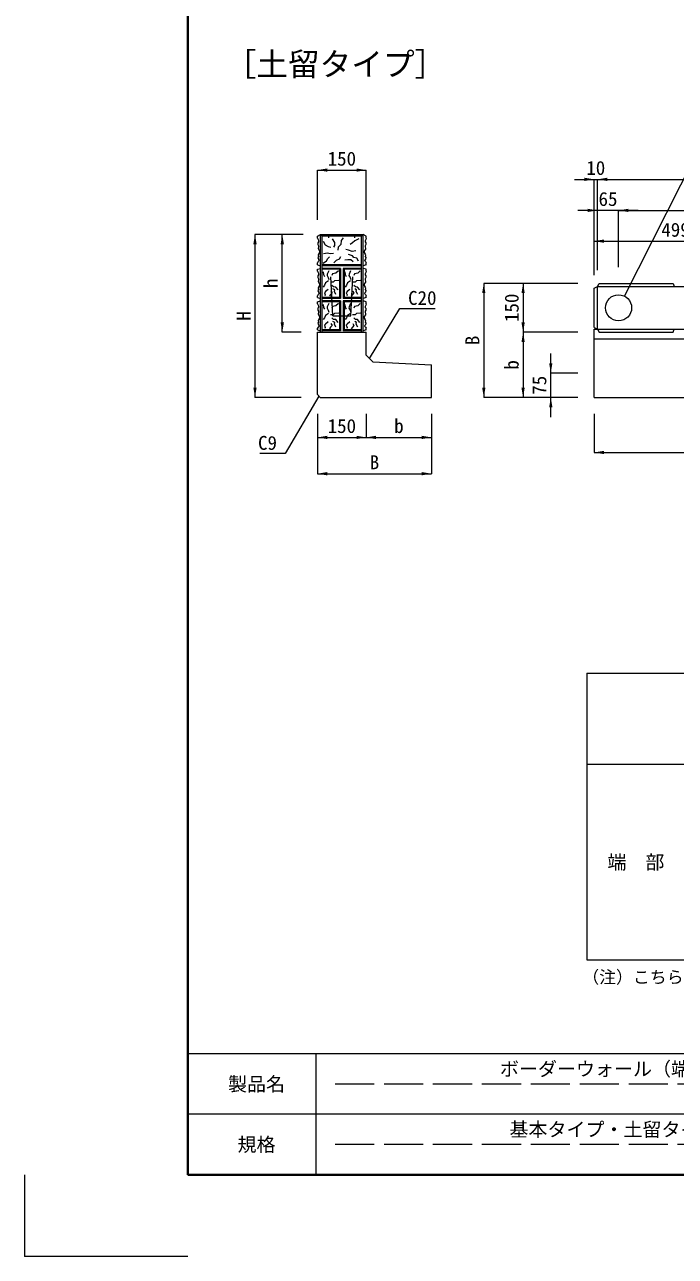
# Model space of a CAD drawing. Units: millimetres at full size. Extents: x 199178 to 219083, y 873019 to 880494.
# Drawn here: x 206506 to 208501, y 873019 to 876797 of the extents above; entities that cross this region are included whole.
import ezdxf
from ezdxf.enums import TextEntityAlignment as Align

# ---------------------------------------------------------------- set-up
doc = ezdxf.new("R2010")
doc.units = ezdxf.units.MM
doc.header["$LTSCALE"] = 20
doc.linetypes.add('DASHED', pattern=[7.5, 6, -1.5])
doc.linetypes.add('DASHED_SPACED', pattern=[12, 6, -6])
for name, color, linetype, lineweight in [('0_2', 7, 'Continuous', 13), ('Defpoints_3', 7, 'Continuous', 13), ('図枠', 7, 'Continuous', 5), ('寸法線', 7, 'Continuous', 13), ('寸法表', 30, 'Continuous', 20), ('引出線', 4, 'Continuous', 13)]:
    doc.layers.add(name, color=color, linetype=linetype, lineweight=lineweight)
doc.layers.add('文字', color=7, linetype='Continuous')
doc.styles.add('ＭＳ ゴシック', font='')
doc.styles.get('ＭＳ ゴシック').set_extended_font_data('MS Gothic')

# ---------------------------------------------------------------- blocks, each defined once
blk = doc.blocks.new('filled_arrow')
at = {"color": 0, "linetype": 'Continuous', "lineweight": -2}
blk.add_solid([(7.5, 1.25), (0, 0), (7.5, -1.25)], dxfattribs=at)

msp = doc.modelspace()

# ---------------------------------------------------------------- linework, layer by layer
at = {"layer": '0_2'}
for p, q in [((207403.29, 876148.37), (207413.29, 876153.37)), ((207413.29, 875853.37), (207413.29, 876153.37)), ((207413.29, 876153.37), (207543.29, 876153.37)), ((207418.29, 876148.37), (207413.29, 876153.37)), ((207543.29, 876153.37), (207538.29, 876148.37)), ((207543.29, 875853.37), (207543.29, 876153.37)), ((207553.29, 876148.37), (207543.29, 876153.37)), ((207403.29, 876141.97), (207403.29, 876148.37)), ((207403.29, 876141.97), (207405.23, 876137.46)), ((207406.97, 876130.35), (207404.71, 876127.93)), ((207404.71, 876127.93), (207405.06, 876122.21)), ((207405.06, 876122.21), (207406.79, 876118.74)), ((207405.23, 876137.46), (207406.79, 876133.3)), ((207406.79, 876115.62), (207405.41, 876111.11)), ((207406.79, 876133.3), (207406.97, 876130.35)), ((207406.79, 876118.74), (207406.79, 876115.62)), ((207538.29, 876148.37), (207418.29, 876148.37)), ((207418.29, 875853.37), (207418.29, 876148.37)), ((207538.29, 875853.37), (207538.29, 876148.37)), ((207549.79, 876133.3), (207549.61, 876130.35)), ((207549.61, 876130.35), (207551.87, 876127.93)), ((207551.35, 876137.46), (207549.79, 876133.3)), ((207551.52, 876122.21), (207549.79, 876118.74)), ((207549.79, 876118.74), (207549.79, 876115.62)), ((207549.79, 876115.62), (207551.18, 876111.11)), ((207553.29, 876141.97), (207551.35, 876137.46)), ((207551.87, 876127.93), (207551.52, 876122.21)), ((207553.29, 876141.97), (207553.29, 876148.37)), ((207406.62, 876085.46), (207405.06, 876082.34)), ((207405.06, 876082.34), (207406.27, 876077.66)), ((207405.41, 876111.11), (207406.27, 876107.99)), ((207406.62, 876092.91), (207405.75, 876089.62)), ((207405.75, 876089.62), (207406.62, 876085.46)), ((207406.27, 876107.99), (207408.35, 876104.01)), ((207406.27, 876077.66), (207408.18, 876074.89)), ((207409.57, 876097.59), (207406.62, 876092.91)), ((207408.35, 876104.01), (207410.26, 876102.27)), ((207410.26, 876102.27), (207409.57, 876097.59)), ((207510.57, 876087.35), (207498.76, 876091.92)), ((207515.14, 876082.4), (207510.57, 876087.35)), ((207523.9, 876080.12), (207515.14, 876082.4)), ((207528.86, 876070.98), (207523.9, 876080.12)), ((207548.23, 876104.01), (207546.32, 876102.27)), ((207546.32, 876102.27), (207547.01, 876097.59)), ((207547.01, 876097.59), (207549.96, 876092.91)), ((207550.31, 876107.99), (207548.23, 876104.01)), ((207550.31, 876077.66), (207548.4, 876074.89)), ((207549.96, 876092.91), (207550.83, 876089.62)), ((207550.83, 876089.62), (207549.96, 876085.46)), ((207549.96, 876085.46), (207551.52, 876082.34)), ((207551.18, 876111.11), (207550.31, 876107.99)), ((207551.52, 876082.34), (207550.31, 876077.66)), ((207406.1, 876070.21), (207403.29, 876066.57)), ((207403.29, 876060.37), (207403.29, 876066.57)), ((207403.29, 876060.37), (207413.29, 876057.37)), ((207403.29, 876046.37), (207413.29, 876049.37)), ((207403.29, 876040.97), (207403.29, 876046.37)), ((207403.29, 876040.97), (207405.23, 876036.46)), ((207408.35, 876073.15), (207406.1, 876070.21)), ((207408.18, 876074.89), (207408.35, 876073.15)), ((207538.29, 876060.37), (207418.29, 876060.37)), ((207538.29, 876057.37), (207418.29, 876057.37)), ((207474.29, 876049.37), (207418.29, 876049.37)), ((207471.29, 876046.37), (207418.29, 876046.37)), ((207474.29, 876049.37), (207471.29, 876046.37)), ((207471.29, 876046.37), (207471.29, 875960.37)), ((207474.29, 876049.37), (207474.29, 875957.37)), ((207538.29, 876049.37), (207482.29, 876049.37)), ((207482.29, 876049.37), (207482.29, 875957.37)), ((207485.29, 876046.37), (207482.29, 876049.37)), ((207538.29, 876046.37), (207485.29, 876046.37)), ((207485.29, 876046.37), (207485.29, 875960.37)), ((207553.29, 876060.37), (207543.29, 876057.37)), ((207553.29, 876046.37), (207543.29, 876049.37)), ((207548.4, 876074.89), (207548.23, 876073.15)), ((207548.23, 876073.15), (207550.48, 876070.21)), ((207550.48, 876070.21), (207553.29, 876066.57)), ((207553.29, 876040.97), (207551.35, 876036.46)), ((207553.29, 876060.37), (207553.29, 876066.57)), ((207553.29, 876040.97), (207553.29, 876046.37)), ((207406.97, 876029.35), (207404.71, 876026.93)), ((207404.71, 876026.93), (207405.06, 876021.21)), ((207405.06, 876021.21), (207406.79, 876017.74)), ((207405.23, 876036.46), (207406.79, 876032.3)), ((207406.79, 876014.62), (207405.41, 876010.11)), ((207405.41, 876010.11), (207406.27, 876006.99)), ((207406.27, 876006.99), (207408.35, 876003.01)), ((207406.79, 876032.3), (207406.97, 876029.35)), ((207406.79, 876017.74), (207406.79, 876014.62)), ((207408.35, 876003.01), (207410.26, 876001.27)), ((207410.26, 876001.27), (207409.57, 875996.59)), ((207548.23, 876003.01), (207546.32, 876001.27)), ((207546.32, 876001.27), (207547.01, 875996.59)), ((207550.31, 876006.99), (207548.23, 876003.01)), ((207549.79, 876032.3), (207549.61, 876029.35)), ((207549.61, 876029.35), (207551.87, 876026.93)), ((207551.35, 876036.46), (207549.79, 876032.3)), ((207551.52, 876021.21), (207549.79, 876017.74)), ((207549.79, 876017.74), (207549.79, 876014.62)), ((207549.79, 876014.62), (207551.18, 876010.11)), ((207551.18, 876010.11), (207550.31, 876006.99)), ((207551.87, 876026.93), (207551.52, 876021.21)), ((208261.78, 875993.37), (208266.78, 876003.37)), ((208266.78, 876003.37), (208493.78, 876003.37)), ((208493.78, 876003.37), (208496.78, 875993.37)), ((207406.1, 875969.21), (207403.29, 875965.57)), ((207403.29, 875960.37), (207403.29, 875965.57)), ((207406.62, 875984.46), (207405.06, 875981.34)), ((207405.06, 875981.34), (207406.27, 875976.66)), ((207406.62, 875991.91), (207405.75, 875988.62)), ((207405.75, 875988.62), (207406.62, 875984.46)), ((207408.35, 875972.15), (207406.1, 875969.21)), ((207406.27, 875976.66), (207408.18, 875973.89)), ((207409.57, 875996.59), (207406.62, 875991.91)), ((207408.18, 875973.89), (207408.35, 875972.15)), ((207547.01, 875996.59), (207549.96, 875991.91)), ((207548.4, 875973.89), (207548.23, 875972.15)), ((207548.23, 875972.15), (207550.48, 875969.21)), ((207550.31, 875976.66), (207548.4, 875973.89)), ((207549.96, 875991.91), (207550.83, 875988.62)), ((207550.83, 875988.62), (207549.96, 875984.46)), ((207549.96, 875984.46), (207551.52, 875981.34)), ((207551.52, 875981.34), (207550.31, 875976.66)), ((207550.48, 875969.21), (207553.29, 875965.57)), ((207553.29, 875960.37), (207553.29, 875965.57)), ((208251.78, 875988.37), (208261.78, 875993.37)), ((208251.78, 875868.37), (208251.78, 875988.37)), ((208261.78, 875993.37), (210249.78, 875993.37)), ((208261.78, 875863.37), (208261.78, 875993.37)), ((207403.29, 875960.37), (207413.29, 875957.37)), ((207403.29, 875946.37), (207413.29, 875949.37)), ((207403.29, 875940.97), (207403.29, 875946.37)), ((207403.29, 875940.97), (207405.23, 875936.46)), ((207406.97, 875929.35), (207404.71, 875926.93)), ((207404.71, 875926.93), (207405.06, 875921.21)), ((207405.23, 875936.46), (207406.79, 875932.3)), ((207406.79, 875932.3), (207406.97, 875929.35)), ((207471.29, 875960.37), (207418.29, 875960.37)), ((207474.29, 875957.37), (207418.29, 875957.37)), ((207474.29, 875949.37), (207418.29, 875949.37)), ((207471.29, 875946.37), (207418.29, 875946.37)), ((207471.29, 875960.37), (207474.29, 875957.37)), ((207474.29, 875949.37), (207471.29, 875946.37)), ((207471.29, 875946.37), (207471.29, 875860.37)), ((207474.29, 875949.37), (207474.29, 875857.37)), ((207485.29, 875960.37), (207482.29, 875957.37)), ((207538.29, 875957.37), (207482.29, 875957.37)), ((207538.29, 875949.37), (207482.29, 875949.37)), ((207482.29, 875949.37), (207482.29, 875857.37)), ((207485.29, 875946.37), (207482.29, 875949.37)), ((207538.29, 875960.37), (207485.29, 875960.37)), ((207538.29, 875946.37), (207485.29, 875946.37)), ((207485.29, 875946.37), (207485.29, 875860.37)), ((207553.29, 875960.37), (207543.29, 875957.37)), ((207553.29, 875946.37), (207543.29, 875949.37)), ((207549.79, 875932.3), (207549.61, 875929.35)), ((207549.61, 875929.35), (207551.87, 875926.93)), ((207551.35, 875936.46), (207549.79, 875932.3)), ((207553.29, 875940.97), (207551.35, 875936.46)), ((207551.87, 875926.93), (207551.52, 875921.21)), ((207553.29, 875940.97), (207553.29, 875946.37)), ((207405.06, 875921.21), (207406.79, 875917.74)), ((207406.79, 875914.62), (207405.41, 875910.11)), ((207405.41, 875910.11), (207406.27, 875906.99)), ((207406.62, 875891.91), (207405.75, 875888.62)), ((207405.75, 875888.62), (207406.62, 875884.46)), ((207406.27, 875906.99), (207408.35, 875903.01)), ((207409.57, 875896.59), (207406.62, 875891.91)), ((207406.79, 875917.74), (207406.79, 875914.62)), ((207408.35, 875903.01), (207410.26, 875901.27)), ((207410.26, 875901.27), (207409.57, 875896.59)), ((207548.23, 875903.01), (207546.32, 875901.27)), ((207546.32, 875901.27), (207547.01, 875896.59)), ((207547.01, 875896.59), (207549.96, 875891.91)), ((207550.31, 875906.99), (207548.23, 875903.01)), ((207551.52, 875921.21), (207549.79, 875917.74)), ((207549.79, 875917.74), (207549.79, 875914.62)), ((207549.79, 875914.62), (207551.18, 875910.11)), ((207549.96, 875891.91), (207550.83, 875888.62)), ((207550.83, 875888.62), (207549.96, 875884.46)), ((207551.18, 875910.11), (207550.31, 875906.99)), ((207406.1, 875869.21), (207403.29, 875865.57)), ((207403.29, 875860.37), (207403.29, 875865.57)), ((207403.29, 875860.37), (207413.29, 875857.37)), ((207403.29, 875662.37), (207403.29, 875853.37)), ((207403.29, 875853.37), (207553.29, 875853.37)), ((207406.62, 875884.46), (207405.06, 875881.34)), ((207405.06, 875881.34), (207406.27, 875876.66)), ((207408.35, 875872.15), (207406.1, 875869.21)), ((207406.27, 875876.66), (207408.18, 875873.89)), ((207408.18, 875873.89), (207408.35, 875872.15)), ((207471.29, 875860.37), (207418.29, 875860.37)), ((207474.29, 875857.37), (207418.29, 875857.37)), ((207471.29, 875860.37), (207474.29, 875857.37)), ((207485.29, 875860.37), (207482.29, 875857.37)), ((207538.29, 875857.37), (207482.29, 875857.37)), ((207538.29, 875860.37), (207485.29, 875860.37)), ((207553.29, 875860.37), (207543.29, 875857.37)), ((207548.4, 875873.89), (207548.23, 875872.15)), ((207548.23, 875872.15), (207550.48, 875869.21)), ((207550.31, 875876.66), (207548.4, 875873.89)), ((207549.96, 875884.46), (207551.52, 875881.34)), ((207551.52, 875881.34), (207550.31, 875876.66)), ((207550.48, 875869.21), (207553.29, 875865.57)), ((207553.29, 875860.37), (207553.29, 875865.57)), ((207553.29, 875783.37), (207553.29, 875853.37)), ((208251.78, 875868.37), (208261.78, 875863.37)), ((208251.78, 875863.37), (210249.78, 875863.37)), ((208251.78, 875653.37), (208251.78, 875863.37)), ((208261.78, 875863.37), (208266.78, 875853.37)), ((208266.78, 875853.37), (208493.78, 875853.37)), ((208493.78, 875853.37), (208496.78, 875863.37)), ((208251.78, 875833.37), (210249.78, 875833.37)), ((207553.29, 875783.37), (207573.29, 875762.37)), ((207573.29, 875762.37), (207753.29, 875753.37)), ((207753.29, 875653.37), (207753.29, 875753.37)), ((207412.29, 875653.37), (207403.29, 875662.37)), ((207412.29, 875653.37), (207753.29, 875653.37)), ((208251.78, 875653.37), (210249.78, 875653.37))]:
    msp.add_line(p, q, dxfattribs=at)
at = {"layer": '0_2', "linetype": 'DASHED_SPACED'}
for p, q in [((207450.79, 875903.37), (207438.29, 876153.37)), ((207505.79, 875903.37), (207518.29, 876153.37)), ((207450.79, 875903.37), (207505.79, 875903.37))]:
    msp.add_line(p, q, dxfattribs=at)
at = {"layer": '0_2'}
for points in [[(207420.65, 876132.66), (207427.13, 876122), (207436.27, 876116.67), (207444.65, 876114.38)], [(207448.46, 876139.89), (207455.32, 876128.85), (207455.32, 876119.71), (207452.66, 876114.38)], [(207482.37, 876142.94), (207476.28, 876134.56), (207475.52, 876122.76), (207467.13, 876114.38), (207465.61, 876105.63)], [(207530, 876139.89), (207517.81, 876134.18), (207510.95, 876127.33), (207503.33, 876122.76)], [(207420.65, 876065.65), (207430.94, 876072.88), (207435.13, 876079.36), (207440.46, 876085.07)], [(207421.79, 876095.35), (207434.75, 876097.25), (207442.75, 876095.35), (207453.04, 876096.11)], [(207453.42, 876066.41), (207461.42, 876074.79), (207470.94, 876078.98), (207475.52, 876086.21)], [(207521.24, 876102.96), (207510.19, 876101.06), (207498.38, 876104.87), (207490.38, 876106.77)], [(207426.04, 876023.77), (207422.61, 876029.1), (207421.85, 876039)], [(207438.24, 876042.04), (207433.28, 876031.38), (207432.9, 876027.19), (207436.33, 876021.48), (207438.62, 876015.39)], [(207467.57, 876041.66), (207460.33, 876034.43), (207449.67, 876032.14), (207447.76, 876027.19)], [(207513.24, 876069.84), (207505.62, 876075.93), (207496.85, 876075.55), (207486.95, 876074.03)], [(207493.04, 876023.77), (207489.61, 876029.1), (207488.85, 876039)], [(207505.24, 876042.04), (207500.28, 876031.38), (207499.9, 876027.19), (207503.33, 876021.48), (207505.62, 876015.39)], [(207534.57, 876041.66), (207527.33, 876034.43), (207516.67, 876032.14), (207514.76, 876027.19)], [(207437.85, 876010.82), (207428.33, 876004.73), (207425.28, 875997.5), (207421.09, 875992.17)], [(207468.72, 876011.97), (207455.76, 876011.2), (207451.95, 876006.64), (207443.57, 876006.64)], [(207504.85, 876010.82), (207495.33, 876004.73), (207492.28, 875997.5), (207488.09, 875992.17)], [(207535.72, 876011.97), (207522.76, 876011.2), (207518.95, 876006.64), (207510.57, 876006.64)], [(207435.95, 875984.93), (207427.95, 875978.46), (207424.9, 875974.65), (207427.57, 875967.8), (207426.42, 875965.13)], [(207444.71, 875980.36), (207448.14, 875973.89), (207443.95, 875969.32), (207440.14, 875964.37)], [(207466.81, 875983.03), (207459.57, 875992.17), (207452.71, 875992.93), (207447.76, 875997.12)], [(207459.95, 875968.94), (207455.38, 875978.08), (207456.52, 875983.41), (207450.81, 875986.08)], [(207502.95, 875984.93), (207494.95, 875978.46), (207491.9, 875974.65), (207494.57, 875967.8), (207493.42, 875965.13)], [(207511.71, 875980.36), (207515.14, 875973.89), (207510.95, 875969.32), (207507.14, 875964.37)], [(207533.81, 875983.03), (207526.57, 875992.17), (207519.71, 875992.93), (207514.76, 875997.12)], [(207526.95, 875968.94), (207522.38, 875978.08), (207523.52, 875983.41), (207517.81, 875986.08)], [(207426.04, 875923.77), (207422.61, 875929.1), (207421.85, 875939)], [(207438.24, 875942.04), (207433.28, 875931.38), (207432.9, 875927.19), (207436.33, 875921.48), (207438.62, 875915.39)], [(207467.57, 875941.66), (207460.33, 875934.43), (207449.67, 875932.14), (207447.76, 875927.19)], [(207493.04, 875923.77), (207489.61, 875929.1), (207488.85, 875939)], [(207505.24, 875942.04), (207500.28, 875931.38), (207499.9, 875927.19), (207503.33, 875921.48), (207505.62, 875915.39)], [(207534.57, 875941.66), (207527.33, 875934.43), (207516.67, 875932.14), (207514.76, 875927.19)], [(207437.85, 875910.82), (207428.33, 875904.73), (207425.28, 875897.5), (207421.09, 875892.17)], [(207468.72, 875911.97), (207455.76, 875911.2), (207451.95, 875906.64), (207443.57, 875906.64)], [(207466.81, 875883.03), (207459.57, 875892.17), (207452.71, 875892.93), (207447.76, 875897.12)], [(207504.85, 875910.82), (207495.33, 875904.73), (207492.28, 875897.5), (207488.09, 875892.17)], [(207535.72, 875911.97), (207522.76, 875911.2), (207518.95, 875906.64), (207510.57, 875906.64)], [(207533.81, 875883.03), (207526.57, 875892.17), (207519.71, 875892.93), (207514.76, 875897.12)], [(207435.95, 875884.93), (207427.95, 875878.46), (207424.9, 875874.65), (207427.57, 875867.8), (207426.42, 875865.13)], [(207444.71, 875880.36), (207448.14, 875873.89), (207443.95, 875869.32), (207440.14, 875864.37)], [(207459.95, 875868.94), (207455.38, 875878.08), (207456.52, 875883.41), (207450.81, 875886.08)], [(207502.95, 875884.93), (207494.95, 875878.46), (207491.9, 875874.65), (207494.57, 875867.8), (207493.42, 875865.13)], [(207511.71, 875880.36), (207515.14, 875873.89), (207510.95, 875869.32), (207507.14, 875864.37)], [(207526.95, 875868.94), (207522.38, 875878.08), (207523.52, 875883.41), (207517.81, 875886.08)]]:
    msp.add_lwpolyline(points, dxfattribs=at)
msp.add_circle((208326.78, 875928.37), 40, dxfattribs=at)
at = {"layer": 'Defpoints_3'}
for p in [(206505.78, 873269.32), (207005.78, 873019.32)]:
    msp.add_line(p, (206505.78, 873019.32), dxfattribs=at)
at = {"layer": '図枠', "lineweight": 40}
for p, q in [((207005.78, 880194.32), (207005.78, 873269.32)), ((207005.78, 873269.32), (211505.78, 873269.32))]:
    msp.add_line(p, q, dxfattribs=at)
at = {"layer": '図枠', "lineweight": 13}
for p, q in [((211505.78, 873640.57), (207005.78, 873640.57)), ((207399.53, 873269.32), (207399.53, 873640.57)), ((210380.78, 873454.94), (207005.78, 873454.94))]:
    msp.add_line(p, q, dxfattribs=at)
at = {"layer": '図枠', "linetype": 'DASHED', "lineweight": 9}
for p, q in [((209227.66, 873547.76), (207455.78, 873547.76)), ((209227.66, 873362.13), (207455.78, 873362.13))]:
    msp.add_line(p, q, dxfattribs=at)
at = {"layer": '寸法線'}
for p, q in [((207403.29, 876350.75), (207553.29, 876350.75)), ((207403.29, 876198.37), (207403.29, 876350.75)), ((207553.29, 876198.37), (207553.29, 876350.75)), ((208191.78, 876322.32), (208321.78, 876322.32)), ((208251.78, 876038.37), (208251.78, 876322.32)), ((208261.78, 876043.37), (208261.78, 876322.32)), ((208261.78, 876322.32), (210249.78, 876322.32)), ((208261.78, 876043.37), (208261.78, 876322.32)), ((208386.78, 876227.1), (208201.78, 876227.1)), ((208261.78, 876043.37), (208261.78, 876227.1)), ((208326.78, 876227.1), (210174.78, 876227.1)), ((208326.78, 876053.37), (208326.78, 876227.1)), ((208326.78, 876053.37), (208326.78, 876227.1)), ((207212.02, 876153.37), (207212.02, 875653.37)), ((207359.29, 876153.37), (207212.02, 876153.37)), ((207295.65, 875853.37), (207295.65, 876153.37)), ((207359.29, 876153.37), (207295.65, 876153.37)), ((208251.78, 876132.8), (208750.78, 876132.8)), ((208251.78, 876028.37), (208251.78, 876132.8)), ((207913.45, 876003.37), (207913.45, 875653.37)), ((208201.78, 876003.37), (207913.45, 876003.37)), ((208033.97, 876003.37), (208033.97, 875853.37)), ((208201.78, 876003.37), (208033.97, 876003.37)), ((207353.29, 875853.37), (207295.65, 875853.37)), ((208201.78, 875853.37), (208033.97, 875853.37)), ((208033.97, 875853.37), (208033.97, 875653.37)), ((208201.78, 875853.37), (208033.97, 875853.37)), ((208118.85, 875593.37), (208118.85, 875788.37)), ((208201.78, 875728.37), (208118.85, 875728.37)), ((207353.29, 875653.37), (207212.02, 875653.37)), ((208201.78, 875653.37), (207913.45, 875653.37)), ((208201.78, 875653.37), (208033.97, 875653.37)), ((208201.78, 875653.37), (208118.85, 875653.37)), ((207403.29, 875603.37), (207403.29, 875419.6)), ((207403.29, 875603.37), (207403.29, 875530.89)), ((207553.29, 875603.37), (207553.29, 875530.89)), ((207553.29, 875603.37), (207553.29, 875530.89)), ((207753.29, 875603.37), (207753.29, 875419.6)), ((207753.29, 875603.37), (207753.29, 875530.89)), ((208251.78, 875603.37), (208251.78, 875484.74)), ((207403.29, 875530.89), (207553.29, 875530.89)), ((207553.29, 875530.89), (207753.29, 875530.89)), ((208251.78, 875484.74), (209250.78, 875484.74)), ((207403.29, 875419.6), (207753.29, 875419.6))]:
    msp.add_line(p, q, dxfattribs=at)
at = {"layer": '寸法表'}
for p, q in [((208229.78, 874808.35), (210281.78, 874808.35)), ((208229.78, 874808.35), (208229.78, 873928.35)), ((208229.78, 874528.35), (210281.78, 874528.35)), ((208229.78, 873928.35), (210281.78, 873928.35))]:
    msp.add_line(p, q, dxfattribs=at)
at = {"layer": '引出線'}
for points in [[(208344.83, 875964.07), (208603.04, 876474.75), (209147.71, 876474.75)], [(207563.31, 875772.85), (207656.4, 875925.99), (207764.54, 875925.99)], [(207407.79, 875657.87), (207304.43, 875481.41), (207226.66, 875481.41)]]:
    msp.add_lwpolyline(points, dxfattribs=at)

# ---------------------------------------------------------------- block references
at = {"layer": '寸法線', "xscale": 4, "yscale": 4}
for p in [(207403.29, 876350.75), (208261.78, 876322.32), (208261.78, 876322.32), (208326.78, 876227.1), (208326.78, 876227.1), (208251.78, 876132.8), (207403.29, 875530.89), (207553.29, 875530.89), (208251.78, 875484.74), (207403.29, 875419.6)]:
    msp.add_blockref('filled_arrow', p, dxfattribs=at)
for p, rotation in [((207553.29, 876350.75), 180), ((208251.78, 876322.32), 180), ((208261.78, 876227.1), 180), ((207212.02, 876153.37), 270), ((207295.65, 876153.37), 270), ((207913.45, 876003.37), 270), ((208033.97, 876003.37), 270), ((207295.65, 875853.37), 90), ((208033.97, 875853.37), 90), ((208033.97, 875853.37), 270), ((208118.85, 875728.37), 90), ((207212.02, 875653.37), 90), ((207913.45, 875653.37), 90), ((208033.97, 875653.37), 90), ((208118.85, 875653.37), 270), ((207553.29, 875530.89), 180), ((207753.29, 875530.89), 180), ((207753.29, 875419.6), 180)]:
    msp.add_blockref('filled_arrow', p, dxfattribs=dict(at, rotation=rotation))
at = {"layer": '引出線', "xscale": 0.16, "yscale": 0.16}
for p, rotation in [((208344.83, 875964.07), 63.2), ((207563.31, 875772.85), 58.7), ((207407.79, 875657.87), 239.6)]:
    msp.add_blockref('filled_arrow', p, dxfattribs=dict(at, rotation=rotation))

# ---------------------------------------------------------------- texts
at = {"layer": '0_2', "style": 'ＭＳ ゴシック'}
msp.add_text('［土留タイプ］', height=71.21, dxfattribs=at).set_placement((207458.69, 876675.5), align=Align.MIDDLE_CENTER)
at = {"layer": '図枠', "style": 'ＭＳ ゴシック'}
for s, p in [('ボーダーウォール（端\u3000部）', (208341.72, 873594.16)), ('製品名', (207216.72, 873547.76)), ('基本タイプ・土留タイプ\u3000', (208341.72, 873408.54)), ('規格', (207216.72, 873362.13))]:
    msp.add_text(s, height=42.72, dxfattribs=at).set_placement(p, align=Align.MIDDLE_CENTER)
at = {"layer": '寸法線', "style": 'ＭＳ ゴシック'}
for s, p in [('150', (207478.29, 876385.75)), ('10', (208256.78, 876357.32)), ('65', (208294.28, 876262.1)), ('499', (208501.28, 876167.8)), ('150', (207478.29, 875565.89)), ('b', (207653.29, 875565.89)), ('B', (207578.29, 875454.6))]:
    msp.add_text(s, height=42.72, dxfattribs=at).set_placement(p, align=Align.MIDDLE_CENTER)
for s, p in [('h', (207260.65, 876003.37)), ('150', (207998.97, 875928.37)), ('H', (207177.02, 875903.37)), ('B', (207878.45, 875828.37)), ('b', (207998.97, 875753.37)), ('75', (208083.85, 875690.87))]:
    msp.add_text(s, height=42.72, rotation=90, dxfattribs=at).set_placement(p, align=Align.MIDDLE_CENTER)
at = {"layer": '寸法表', "style": 'ＭＳ ゴシック'}
msp.add_text('端\u3000部', height=42.72, dxfattribs=at).set_placement((208379.78, 874228.35), align=Align.MIDDLE_CENTER)
at = {"layer": '引出線', "style": 'ＭＳ ゴシック'}
msp.add_text('C20', height=42.72, dxfattribs=at).set_placement((207681.4, 875979.99), align=Align.TOP_LEFT)
msp.add_text('C9', height=42.72, dxfattribs=at).set_placement((207279.43, 875535.41), align=Align.TOP_RIGHT)
at = {"layer": '文字', "style": 'ＭＳ ゴシック'}
msp.add_text('（注）こちらの製品につきましては、あらかじめ担当営業にお問い合わせください。', height=37.98, dxfattribs=at).set_placement((209199.69, 873875.87), align=Align.MIDDLE_CENTER)

doc.saveas('drawing.dxf')
